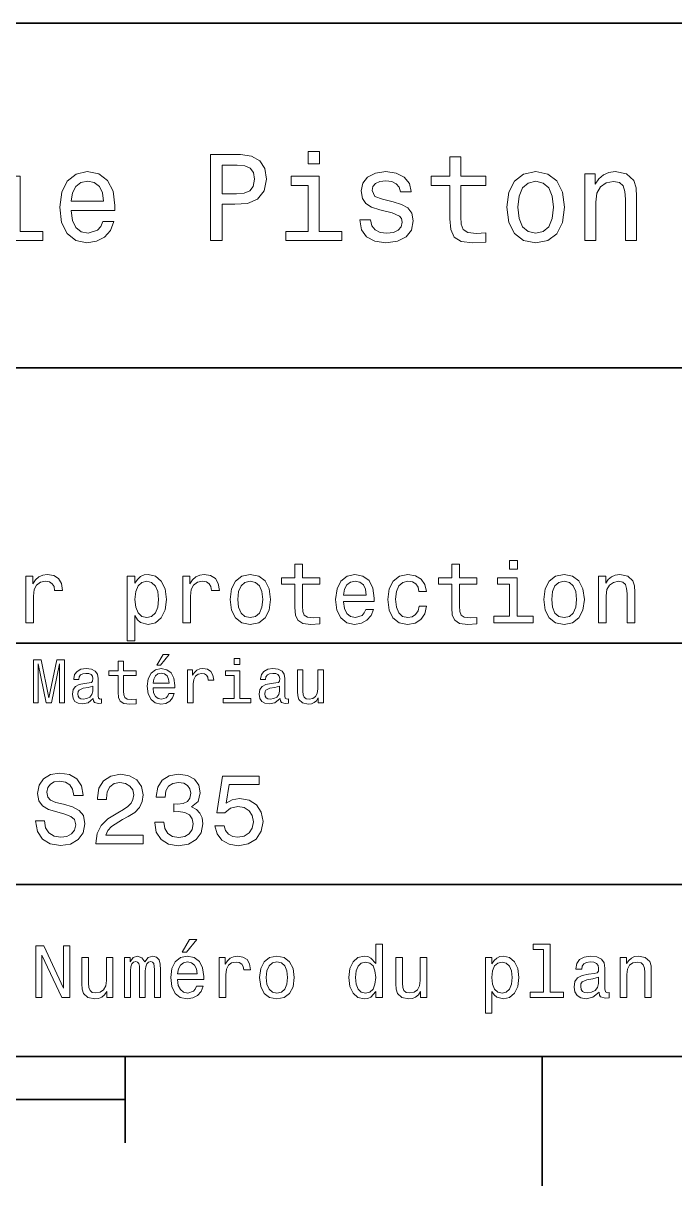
# Model space of a CAD drawing. Extents: x 0 to 297, y 0 to 210.
# Drawn here: x 192.6 to 230.4, y 2.5 to 70 of the extents above; entities that cross this region are included whole.
import ezdxf

# ---------------------------------------------------------------- set-up
doc = ezdxf.new("R2010")
doc.units = 0

msp = doc.modelspace()

# ---------------------------------------------------------------- linework, layer by layer
at = {"color": 7, "lineweight": 35}
for p, q in [((97, 70), (287, 70)), ((162, 50), (287, 50)), ((162, 34), (287, 34)), ((162, 20), (287, 20)), ((10, 10), (287, 10)), ((97, 10), (287, 10)), ((98.5, 7.5), (198.5, 7.5))]:
    msp.add_line(p, q, dxfattribs=at)
at = {"color": 7, "lineweight": 35, "ltscale": 0.125}
msp.add_line((198.5, 10), (198.5, 5), dxfattribs=at)
at = {"color": 7, "lineweight": 35, "ltscale": 0.1875}
msp.add_line((222.699997, 10), (222.699997, 2.5), dxfattribs=at)
at = {"color": 7, "lineweight": 13}
for points in [[(203.462524, 57.381123), (204.125351, 57.381123), (204.125351, 59.492073), (204.860229, 59.492073), (205.602295, 59.528095), (206.193085, 59.780258), (206.574921, 60.270172), (206.704605, 60.940201), (206.603745, 61.559795), (206.315552, 62.013687), (205.840057, 62.287464), (205.191635, 62.381123), (203.462524, 62.381123)], [(209.788177, 62.554031), (209.118149, 62.554031), (209.118149, 61.833572), (209.788177, 61.833572)], [(217.353027, 60.579971), (217.353027, 58.64193), (217.396255, 58.015129), (217.597992, 57.582851), (218.001434, 57.330688), (218.685883, 57.244236), (219.43515, 57.280258), (219.43515, 57.827808), (218.887604, 57.78458), (218.390488, 57.842216), (218.123917, 58.022331), (218.008652, 58.324928), (217.98703, 58.75), (217.98703, 60.579971), (219.43515, 60.579971), (219.43515, 61.120316), (217.98703, 61.120316), (217.98703, 62.251438), (217.353027, 62.251438), (217.353027, 61.120316), (216.257935, 61.120316), (216.257935, 60.579971)], [(205.01152, 61.76873), (205.443802, 61.725502), (205.760803, 61.588615), (205.94812, 61.336452), (206.01297, 60.940201), (205.940918, 60.522331), (205.746399, 60.270172), (205.414978, 60.140488), (204.96109, 60.104465), (204.125351, 60.104465), (204.125351, 61.76873)], [(192.417862, 57.914265), (192.417862, 61.120316), (190.789627, 61.120316), (190.789627, 60.579971), (191.783859, 60.579971), (191.783859, 57.914265), (190.48703, 57.914265), (190.48703, 57.381123), (193.729111, 57.381123), (193.729111, 57.914265)], [(195.37175, 59.131844), (197.907776, 59.131844), (197.914978, 59.427231), (197.799713, 60.255764), (197.482712, 60.875359), (196.978378, 61.25), (196.30835, 61.386887), (195.65274, 61.242794), (195.148407, 60.839336), (194.824203, 60.183716), (194.708923, 59.319164), (194.817001, 58.432995), (195.141205, 57.78458), (195.638321, 57.381123), (196.286743, 57.244236), (196.848694, 57.337894), (197.309799, 57.582851), (197.648407, 57.971901), (197.842941, 58.490631), (197.216141, 58.490631), (197.086456, 58.20245), (196.899139, 57.986309), (196.365997, 57.8134), (195.955322, 57.892651), (195.645538, 58.14481), (195.443802, 58.555473), (195.37175, 59.110229)], [(195.37175, 59.664986), (195.451004, 60.162102), (195.645538, 60.529537), (195.940918, 60.75288), (196.329971, 60.83213), (196.711807, 60.75288), (197.007202, 60.529537), (197.187317, 60.162102), (197.252167, 59.664986)], [(209.766571, 57.914265), (209.766571, 61.120316), (208.138321, 61.120316), (208.138321, 60.579971), (209.132568, 60.579971), (209.132568, 57.914265), (207.835724, 57.914265), (207.835724, 57.381123), (211.077805, 57.381123), (211.077805, 57.914265)], [(214.060516, 59.636166), (213.44812, 59.780258), (212.994232, 59.945965), (212.842941, 60.28458), (212.886169, 60.522331), (213.03746, 60.695244), (213.282425, 60.803314), (213.635437, 60.846542), (213.97406, 60.803314), (214.240631, 60.67363), (214.413544, 60.479107), (214.485596, 60.219738), (215.105194, 60.219738), (215.105194, 60.23415), (214.997116, 60.70245), (214.701721, 61.069885), (214.240631, 61.30043), (213.635437, 61.386887), (213.023056, 61.30043), (212.57637, 61.062679), (212.29538, 60.709652), (212.208939, 60.262966), (212.273773, 59.830688), (212.475494, 59.528095), (212.806915, 59.311958), (213.289627, 59.16066), (213.995682, 58.987751), (214.427948, 58.807636), (214.543228, 58.663544), (214.586456, 58.447407), (214.521606, 58.180836), (214.348694, 57.979107), (214.067719, 57.849422), (213.693085, 57.806194), (213.296829, 57.849422), (213.008636, 58.000721), (212.814117, 58.245674), (212.734863, 58.584293), (212.122482, 58.584293), (212.223343, 58.007923), (212.518738, 57.590057), (212.98703, 57.337894), (213.635437, 57.244236), (214.312683, 57.337894), (214.809799, 57.590057), (215.112396, 57.993515), (215.220459, 58.519451), (215.141205, 58.973343), (214.917862, 59.283138), (214.55043, 59.484871)], [(220.65274, 59.311958), (220.768005, 58.432995), (221.099426, 57.78458), (221.625366, 57.381123), (222.331421, 57.244236), (223.030258, 57.381123), (223.556198, 57.777374), (223.887604, 58.425793), (224.010086, 59.311958), (223.887604, 60.190922), (223.556198, 60.846542), (223.030258, 61.242794), (222.331421, 61.386887), (221.625366, 61.242794), (221.099426, 60.839336), (220.768005, 60.190922)], [(221.301147, 59.319164), (221.365997, 59.967579), (221.567719, 60.435879), (221.891937, 60.72406), (222.331421, 60.824928), (222.763687, 60.72406), (223.087891, 60.443081), (223.289627, 59.967579), (223.361679, 59.319164), (223.289627, 58.663544), (223.087891, 58.188038), (222.763687, 57.899853), (222.331421, 57.806194), (221.891937, 57.899853), (221.567719, 58.188038), (221.365997, 58.663544)], [(225.177246, 57.381123), (225.811249, 57.381123), (225.811249, 59.614552), (225.876083, 60.12608), (226.085022, 60.500717), (226.409225, 60.731266), (226.841507, 60.817722), (227.187317, 60.745674), (227.403458, 60.551151), (227.511536, 60.226944), (227.547546, 59.794666), (227.547546, 57.381123), (228.181564, 57.381123), (228.181564, 59.924351), (228.15274, 60.435879), (228.023056, 60.86095), (227.597992, 61.25), (226.935165, 61.386887), (226.567719, 61.336452), (226.257935, 61.199566), (225.991364, 60.969017), (225.782425, 60.659222), (225.782425, 61.25), (225.177246, 61.25)], [(208.352997, 37.429394), (208.352997, 36.072765), (208.383255, 35.634007), (208.524475, 35.331409), (208.806885, 35.1549), (209.285995, 35.094379), (209.810486, 35.119595), (209.810486, 35.50288), (209.427216, 35.472622), (209.079224, 35.512966), (208.892624, 35.63905), (208.811935, 35.850864), (208.796814, 36.148415), (208.796814, 37.429394), (209.810486, 37.429394), (209.810486, 37.807636), (208.796814, 37.807636), (208.796814, 38.599422), (208.352997, 38.599422), (208.352997, 37.807636), (207.586426, 37.807636), (207.586426, 37.429394)], [(217.46106, 37.429394), (217.46106, 36.072765), (217.491333, 35.634007), (217.632538, 35.331409), (217.914963, 35.1549), (218.394073, 35.094379), (218.918564, 35.119595), (218.918564, 35.50288), (218.535278, 35.472622), (218.187286, 35.512966), (218.000702, 35.63905), (217.919998, 35.850864), (217.904877, 36.148415), (217.904877, 37.429394), (218.918564, 37.429394), (218.918564, 37.807636), (217.904877, 37.807636), (217.904877, 38.599422), (217.46106, 38.599422), (217.46106, 37.807636), (216.694489, 37.807636), (216.694489, 37.429394)], [(221.273743, 38.811237), (220.804718, 38.811237), (220.804718, 38.306915), (221.273743, 38.306915)], [(192.744217, 35.190201), (193.188019, 35.190201), (193.188019, 36.738472), (193.233414, 37.111671), (193.369568, 37.37896), (193.591476, 37.540344), (193.889023, 37.595821), (194.110931, 37.560516), (194.277359, 37.459652), (194.37822, 37.288185), (194.413528, 37.056194), (194.862366, 37.056194), (194.801849, 37.464695), (194.635422, 37.757202), (194.358047, 37.933716), (193.979813, 37.994236), (193.722595, 37.953888), (193.500702, 37.853024), (193.304016, 37.681557), (193.147675, 37.449566), (193.147675, 37.898415), (192.744217, 37.898415)], [(199.06842, 37.479828), (199.06842, 37.898415), (198.624619, 37.898415), (198.624619, 34.141209), (199.06842, 34.141209), (199.06842, 35.603745), (199.224762, 35.366714), (199.401276, 35.210373), (199.845078, 35.094379), (200.268707, 35.190201), (200.601563, 35.477665), (200.81842, 35.931557), (200.899109, 36.546829), (200.81842, 37.157059), (200.601563, 37.61095), (200.268707, 37.893372), (199.845078, 37.994236), (199.602997, 37.963978), (199.396225, 37.868156), (199.219711, 37.706772)], [(201.85228, 35.190201), (202.296082, 35.190201), (202.296082, 36.738472), (202.341476, 37.111671), (202.477646, 37.37896), (202.699539, 37.540344), (202.997101, 37.595821), (203.218994, 37.560516), (203.385422, 37.459652), (203.486282, 37.288185), (203.521591, 37.056194), (203.970428, 37.056194), (203.909912, 37.464695), (203.7435, 37.757202), (203.46611, 37.933716), (203.087875, 37.994236), (202.830673, 37.953888), (202.608765, 37.853024), (202.412079, 37.681557), (202.255737, 37.449566), (202.255737, 37.898415), (201.85228, 37.898415)], [(204.590759, 36.541786), (204.671448, 35.926514), (204.903442, 35.472622), (205.271591, 35.190201), (205.765823, 35.094379), (206.25502, 35.190201), (206.623169, 35.467579), (206.855164, 35.921471), (206.940903, 36.541786), (206.855164, 37.157059), (206.623169, 37.615993), (206.25502, 37.893372), (205.765823, 37.994236), (205.271591, 37.893372), (204.903442, 37.61095), (204.671448, 37.157059)], [(211.182251, 36.415707), (212.957458, 36.415707), (212.962509, 36.622478), (212.881821, 37.20245), (212.659912, 37.636166), (212.306885, 37.898415), (211.837875, 37.994236), (211.378937, 37.893372), (211.025909, 37.61095), (210.798965, 37.152016), (210.718277, 36.546829), (210.793915, 35.926514), (211.020874, 35.472622), (211.368851, 35.190201), (211.822739, 35.094379), (212.21611, 35.159943), (212.538879, 35.331409), (212.775909, 35.603745), (212.912079, 35.966858), (212.473312, 35.966858), (212.382538, 35.765129), (212.251419, 35.613831), (211.87822, 35.492794), (211.590759, 35.548271), (211.373901, 35.724785), (211.232681, 36.012245), (211.182251, 36.400574)], [(215.554733, 37.000721), (215.993484, 37.000721), (215.90271, 37.404179), (215.685852, 37.721901), (215.347961, 37.918587), (214.909195, 37.994236), (214.425049, 37.893372), (214.056885, 37.61095), (213.824905, 37.152016), (213.744202, 36.536743), (213.819855, 35.926514), (214.046799, 35.472622), (214.404877, 35.190201), (214.894073, 35.094379), (215.327789, 35.170029), (215.66568, 35.381844), (215.897675, 35.714695), (215.998535, 36.158501), (215.574905, 36.158501), (215.499252, 35.87608), (215.358047, 35.664265), (215.156311, 35.533142), (214.909195, 35.492794), (214.601563, 35.558357), (214.379654, 35.760086), (214.243484, 36.087894), (214.198105, 36.551872), (214.243484, 37.005764), (214.384705, 37.333572), (214.611649, 37.535301), (214.909195, 37.605907), (215.171448, 37.560516), (215.368134, 37.444523), (215.499252, 37.25288)], [(221.258621, 35.5634), (221.258621, 37.807636), (220.118851, 37.807636), (220.118851, 37.429394), (220.814819, 37.429394), (220.814819, 35.5634), (219.907028, 35.5634), (219.907028, 35.190201), (222.176483, 35.190201), (222.176483, 35.5634)], [(222.806885, 36.541786), (222.887573, 35.926514), (223.119568, 35.472622), (223.487732, 35.190201), (223.981964, 35.094379), (224.471161, 35.190201), (224.83931, 35.467579), (225.071289, 35.921471), (225.157028, 36.541786), (225.071289, 37.157059), (224.83931, 37.615993), (224.471161, 37.893372), (223.981964, 37.994236), (223.487732, 37.893372), (223.119568, 37.61095), (222.887573, 37.157059)], [(225.97403, 35.190201), (226.417831, 35.190201), (226.417831, 36.753601), (226.463226, 37.111671), (226.609482, 37.373917), (226.836426, 37.535301), (227.139023, 37.595821), (227.381088, 37.545387), (227.532394, 37.409222), (227.608032, 37.182274), (227.633255, 36.879681), (227.633255, 35.190201), (228.077057, 35.190201), (228.077057, 36.970459), (228.056885, 37.328529), (227.96611, 37.62608), (227.668549, 37.898415), (227.20459, 37.994236), (226.947372, 37.958931), (226.730515, 37.863113), (226.543915, 37.701729), (226.397659, 37.484871), (226.397659, 37.898415), (225.97403, 37.898415)], [(199.769424, 35.492794), (199.471878, 35.558357), (199.25502, 35.760086), (199.118851, 36.087894), (199.073456, 36.546829), (199.118851, 37.000721), (199.25502, 37.328529), (199.471878, 37.525215), (199.769424, 37.595821), (200.041763, 37.525215), (200.258621, 37.323486), (200.394791, 36.995678), (200.445221, 36.546829), (200.394791, 36.092937), (200.258621, 35.760086), (200.041763, 35.558357)], [(205.044647, 36.546829), (205.090027, 37.000721), (205.231247, 37.328529), (205.458191, 37.530258), (205.765823, 37.600864), (206.06842, 37.530258), (206.295364, 37.333572), (206.436584, 37.000721), (206.487, 36.546829), (206.436584, 36.087894), (206.295364, 35.755043), (206.06842, 35.553314), (205.765823, 35.487751), (205.458191, 35.553314), (205.231247, 35.755043), (205.090027, 36.087894)], [(211.182251, 36.788902), (211.237732, 37.136887), (211.373901, 37.394093), (211.580658, 37.55043), (211.852997, 37.605907), (212.1203, 37.55043), (212.327057, 37.394093), (212.45314, 37.136887), (212.498535, 36.788902)], [(223.260773, 36.546829), (223.306168, 37.000721), (223.447372, 37.328529), (223.674316, 37.530258), (223.981964, 37.600864), (224.284546, 37.530258), (224.511505, 37.333572), (224.65271, 37.000721), (224.70314, 36.546829), (224.65271, 36.087894), (224.511505, 35.755043), (224.284546, 35.553314), (223.981964, 35.487751), (223.674316, 35.553314), (223.447372, 35.755043), (223.306168, 36.087894)], [(200.341492, 32.728386), (200.554031, 32.728386), (201.054749, 33.340778), (200.701736, 33.340778)], [(205.161377, 33.117435), (204.82637, 33.117435), (204.82637, 32.757202), (205.161377, 32.757202)], [(193.183716, 30.530979), (193.46109, 30.530979), (193.46109, 32.80043), (193.929398, 30.530979), (194.239197, 30.530979), (194.703888, 32.80043), (194.703888, 30.530979), (194.984863, 30.530979), (194.984863, 33.030979), (194.545395, 33.030979), (194.08429, 30.826368), (193.626801, 33.030979), (193.183716, 33.030979)], [(196.656342, 30.78314), (196.656342, 30.772333), (196.674347, 30.649855), (196.728394, 30.5634), (196.955338, 30.494957), (197.131851, 30.523775), (197.131851, 30.768732), (197.056198, 30.757925), (196.955338, 30.804754), (196.937317, 30.948847), (196.937317, 31.950287), (196.894089, 32.206051), (196.768005, 32.386166), (196.548264, 32.494236), (196.23848, 32.533859), (195.935883, 32.490635), (195.71254, 32.368156), (195.572052, 32.177231), (195.525223, 31.925072), (195.525223, 31.903458), (195.809799, 31.903458), (195.835022, 32.054756), (195.914261, 32.162823), (196.043945, 32.227665), (196.227661, 32.25288), (196.404175, 32.234871), (196.530258, 32.180836), (196.605911, 32.087173), (196.631119, 31.957493), (196.616714, 31.806194), (196.559082, 31.730547), (196.414978, 31.694523), (196.144806, 31.665705), (195.835022, 31.600864), (195.61528, 31.48559), (195.485596, 31.305475), (195.445969, 31.038904), (195.481995, 30.801151), (195.593658, 30.62464), (195.773773, 30.512968), (196.022339, 30.473343), (196.357346, 30.54899)], [(198.100861, 32.130402), (198.100861, 31.161383), (198.122482, 30.847982), (198.223343, 30.631844), (198.425079, 30.505762), (198.767288, 30.462536), (199.141937, 30.480547), (199.141937, 30.754322), (198.868149, 30.732708), (198.619598, 30.761526), (198.486313, 30.851583), (198.42868, 31.002882), (198.417862, 31.215418), (198.417862, 32.130402), (199.141937, 32.130402), (199.141937, 32.400574), (198.417862, 32.400574), (198.417862, 32.966137), (198.100861, 32.966137), (198.100861, 32.400574), (197.553314, 32.400574), (197.553314, 32.130402)], [(200.121765, 31.40634), (201.389771, 31.40634), (201.393372, 31.554033), (201.335739, 31.9683), (201.177231, 32.278099), (200.925079, 32.465416), (200.590057, 32.533859), (200.262253, 32.461815), (200.010086, 32.260086), (199.847977, 31.932276), (199.790344, 31.5), (199.844376, 31.056915), (200.006485, 30.732708), (200.255051, 30.530979), (200.579254, 30.462536), (200.860229, 30.509365), (201.090775, 30.631844), (201.260086, 30.826368), (201.357346, 31.085733), (201.043945, 31.085733), (200.979111, 30.941643), (200.885452, 30.833572), (200.618881, 30.747118), (200.413544, 30.786743), (200.258652, 30.912823), (200.157776, 31.118155), (200.121765, 31.395533)], [(202.131851, 30.530979), (202.448853, 30.530979), (202.448853, 31.636887), (202.481262, 31.903458), (202.578537, 32.094379), (202.73703, 32.209652), (202.94957, 32.249279), (203.108063, 32.224064), (203.226944, 32.152016), (203.298996, 32.029537), (203.324203, 31.863832), (203.644806, 31.863832), (203.601593, 32.155621), (203.482712, 32.364552), (203.284576, 32.490635), (203.014404, 32.533859), (202.830688, 32.505043), (202.672195, 32.432995), (202.531708, 32.310516), (202.420029, 32.144814), (202.420029, 32.465416), (202.131851, 32.465416)], [(205.150574, 30.79755), (205.150574, 32.400574), (204.336456, 32.400574), (204.336456, 32.130402), (204.833572, 32.130402), (204.833572, 30.79755), (204.185165, 30.79755), (204.185165, 30.530979), (205.806198, 30.530979), (205.806198, 30.79755)], [(207.499283, 30.78314), (207.499283, 30.772333), (207.517288, 30.649855), (207.57132, 30.5634), (207.798264, 30.494957), (207.974777, 30.523775), (207.974777, 30.768732), (207.899139, 30.757925), (207.798264, 30.804754), (207.780258, 30.948847), (207.780258, 31.950287), (207.73703, 32.206051), (207.610947, 32.386166), (207.391205, 32.494236), (207.081406, 32.533859), (206.778824, 32.490635), (206.555481, 32.368156), (206.414978, 32.177231), (206.368149, 31.925072), (206.368149, 31.903458), (206.65274, 31.903458), (206.677948, 32.054756), (206.757202, 32.162823), (206.886887, 32.227665), (207.070602, 32.25288), (207.247116, 32.234871), (207.373199, 32.180836), (207.448853, 32.087173), (207.47406, 31.957493), (207.459656, 31.806194), (207.402023, 31.730547), (207.257919, 31.694523), (206.987747, 31.665705), (206.677948, 31.600864), (206.458206, 31.48559), (206.328537, 31.305475), (206.28891, 31.038904), (206.324921, 30.801151), (206.4366, 30.62464), (206.616714, 30.512968), (206.86528, 30.473343), (207.200287, 30.54899)], [(210.010086, 32.465416), (209.693085, 32.465416), (209.693085, 31.348703), (209.657059, 31.089336), (209.552597, 30.902016), (209.390488, 30.786743), (209.177948, 30.750719), (209.008636, 30.779539), (208.900574, 30.865993), (208.83934, 31.013687), (208.824921, 31.222622), (208.824921, 32.465416), (208.507919, 32.465416), (208.507919, 31.193804), (208.518738, 30.93804), (208.587173, 30.725504), (208.796112, 30.530979), (209.131119, 30.462536), (209.311234, 30.487751), (209.466141, 30.552593), (209.599426, 30.664265), (209.707489, 30.826368), (209.707489, 30.530979), (210.010086, 30.530979)], [(200.121765, 31.672911), (200.161377, 31.921469), (200.258652, 32.105186), (200.406342, 32.216858), (200.600861, 32.256485), (200.791794, 32.216858), (200.939484, 32.105186), (201.029541, 31.921469), (201.061966, 31.672911)], [(196.620316, 31.208212), (196.577087, 31.020893), (196.461823, 30.876801), (196.28891, 30.78314), (196.07637, 30.750719), (195.939484, 30.768732), (195.842224, 30.826368), (195.780975, 30.927233), (195.76297, 31.067722), (195.777374, 31.193804), (195.835022, 31.283861), (196.065567, 31.384726), (196.357346, 31.427954), (196.620316, 31.514408)], [(207.463257, 31.208212), (207.420029, 31.020893), (207.304749, 30.876801), (207.131851, 30.78314), (206.919312, 30.750719), (206.782425, 30.768732), (206.68515, 30.826368), (206.623917, 30.927233), (206.605911, 31.067722), (206.620316, 31.193804), (206.677948, 31.283861), (206.908508, 31.384726), (207.200287, 31.427954), (207.463257, 31.514408)], [(193.824203, 23.680117), (193.299713, 23.680117), (193.414978, 23.069164), (193.703171, 22.619596), (194.146973, 22.348703), (194.746399, 22.250721), (195.340057, 22.342941), (195.783859, 22.596542), (196.066284, 22.994238), (196.170029, 23.518732), (196.083572, 23.991356), (195.841492, 24.296831), (195.44957, 24.49856), (194.925079, 24.648417), (194.47551, 24.757925), (194.181549, 24.884727), (194.014404, 25.069164), (193.96254, 25.357349), (194.014404, 25.616714), (194.164261, 25.812681), (194.394806, 25.945246), (194.711823, 25.991356), (195.034576, 25.933718), (195.288177, 25.778099), (195.455338, 25.518732), (195.536026, 25.167149), (196.060516, 25.167149), (196.060516, 25.178675), (195.968292, 25.720463), (195.697403, 26.12392), (195.270889, 26.377522), (194.694519, 26.463978), (194.175797, 26.377522), (193.772339, 26.135448), (193.51297, 25.760807), (193.420746, 25.276657), (193.495682, 24.844381), (193.714691, 24.550434), (194.060516, 24.354467), (194.533142, 24.204613), (195, 24.072046), (195.351578, 23.945246), (195.564835, 23.760807), (195.639771, 23.461096), (195.570602, 23.155621), (195.391937, 22.925074), (195.121033, 22.780981), (194.769455, 22.734871), (194.377518, 22.798271), (194.077805, 22.98271), (193.887604, 23.282421)], [(196.798264, 22.360231), (199.547546, 22.360231), (199.547546, 22.855909), (197.374634, 22.855909), (197.495682, 23.126802), (197.703171, 23.351585), (198.342941, 23.760807), (198.682999, 23.933718), (199.0634, 24.181557), (199.33429, 24.469742), (199.489914, 24.809799), (199.547546, 25.195967), (199.44957, 25.680117), (199.17868, 26.06052), (198.763687, 26.302595), (198.227661, 26.38905), (197.674347, 26.291067), (197.253601, 26.020174), (196.982712, 25.587896), (196.890488, 25.017292), (196.890488, 24.9366), (197.414978, 24.9366), (197.414978, 24.98271), (197.466858, 25.374641), (197.622482, 25.662825), (197.870316, 25.847263), (198.198853, 25.910664), (198.533142, 25.853027), (198.780975, 25.708935), (198.942368, 25.48415), (199, 25.201729), (198.959656, 24.9366), (198.850143, 24.711817), (198.66571, 24.51585), (198.412109, 24.342941), (198.072052, 24.158503), (197.507202, 23.801153), (197.109512, 23.42075), (196.873199, 22.959656), (196.798264, 22.377522)], [(200.221909, 23.616716), (200.221909, 23.57637), (200.314117, 23.023056), (200.585022, 22.60807), (201.01152, 22.342941), (201.57637, 22.244957), (202.175797, 22.342941), (202.625366, 22.596542), (202.913544, 23), (203.017288, 23.518732), (202.971176, 23.858791), (202.844376, 24.135448), (202.636887, 24.348703), (202.360229, 24.504324), (202.734863, 24.815563), (202.867432, 25.311239), (202.780975, 25.760807), (202.533142, 26.100864), (202.129684, 26.314121), (201.57637, 26.38905), (201.057632, 26.296831), (200.659943, 26.043228), (200.400574, 25.639771), (200.314117, 25.103746), (200.314117, 25.063402), (200.827087, 25.063402), (200.873199, 25.432278), (201.023056, 25.697407), (201.265137, 25.858791), (201.605194, 25.916428), (201.904892, 25.870317), (202.123917, 25.749281), (202.256485, 25.553314), (202.30835, 25.288185), (202.256485, 25.005764), (202.118149, 24.815563), (201.876083, 24.700289), (201.547546, 24.665707), (201.322769, 24.671471), (201.322769, 24.216139), (201.605194, 24.227667), (201.968292, 24.175793), (202.239197, 24.037464), (202.400574, 23.812681), (202.458206, 23.518732), (202.394806, 23.184439), (202.227661, 22.9366), (201.96254, 22.780981), (201.610947, 22.729107), (201.247833, 22.786745), (200.982712, 22.959656), (200.815567, 23.236313), (200.752167, 23.616716)], [(203.714691, 23.40346), (203.841492, 22.930836), (204.123917, 22.56196), (204.53891, 22.331413), (205.069168, 22.244957), (205.651291, 22.348703), (206.106628, 22.631124), (206.394806, 23.080692), (206.504318, 23.657061), (206.406342, 24.193085), (206.129684, 24.613834), (205.697403, 24.884727), (205.138336, 24.98271), (204.706055, 24.913546), (204.371765, 24.723343), (204.533142, 25.801153), (206.285309, 25.801153), (206.285309, 26.273777), (204.146973, 26.273777), (203.829971, 24.152739), (204.291061, 24.152739), (204.625366, 24.423632), (205.05188, 24.521614), (205.420746, 24.458214), (205.703171, 24.273777), (205.881851, 23.991356), (205.945251, 23.628242), (205.881851, 23.265131), (205.697403, 22.98271), (205.414978, 22.804035), (205.05188, 22.740635), (204.746399, 22.780981), (204.510086, 22.913546), (204.337173, 23.121038), (204.250717, 23.40346)], [(193.315567, 13.428675), (193.674347, 13.428675), (193.674347, 15.888329), (194.824203, 13.428675), (195.286743, 13.428675), (195.286743, 16.428675), (194.92363, 16.428675), (194.92363, 13.969021), (193.786743, 16.428675), (193.315567, 16.428675)], [(201.809799, 16.065563), (202.06485, 16.065563), (202.66571, 16.800432), (202.242081, 16.800432)], [(213.048996, 13.787464), (213.048996, 13.428675), (213.429398, 13.428675), (213.429398, 16.532421), (213.053314, 16.532421), (213.053314, 15.395534), (212.763687, 15.724064), (212.586456, 15.801874), (212.383286, 15.832133), (212.015854, 15.745678), (211.730545, 15.503603), (211.544662, 15.114553), (211.479828, 14.591499), (211.544662, 14.068444), (211.730545, 13.675073), (212.015854, 13.428675), (212.383286, 13.346542), (212.586456, 13.376801), (212.768005, 13.454611)], [(222.788193, 16.212536), (222.788193, 13.748559), (222.005768, 13.748559), (222.005768, 13.428675), (223.946686, 13.428675), (223.946686, 13.748559), (223.168594, 13.748559), (223.168594, 16.532421), (222.19165, 16.532421), (222.19165, 16.212536)], [(197.798279, 15.75), (197.417862, 15.75), (197.417862, 14.409943), (197.374634, 14.098703), (197.249283, 13.873919), (197.054749, 13.735591), (196.799713, 13.692364), (196.596542, 13.726946), (196.466858, 13.830692), (196.393372, 14.007925), (196.376083, 14.258646), (196.376083, 15.75), (195.995682, 15.75), (195.995682, 14.224064), (196.008652, 13.917148), (196.090775, 13.662104), (196.341492, 13.428675), (196.743515, 13.346542), (196.959656, 13.376801), (197.145538, 13.454611), (197.305481, 13.588617), (197.435165, 13.783141), (197.435165, 13.428675), (197.798279, 13.428675)], [(198.459656, 13.428675), (198.809799, 13.428675), (198.809799, 14.980548), (198.831406, 15.213978), (198.896255, 15.382565), (198.995682, 15.481989), (199.125366, 15.520894), (199.229111, 15.486312), (199.298279, 15.399857), (199.332855, 15.252882), (199.345825, 15.058358), (199.345825, 13.428675), (199.674347, 13.428675), (199.674347, 14.980548), (199.695969, 15.209655), (199.760803, 15.378242), (199.864548, 15.481989), (199.994232, 15.520894), (200.097977, 15.486312), (200.167145, 15.399857), (200.210373, 15.058358), (200.210373, 13.428675), (200.560516, 13.428675), (200.560516, 15.032421), (200.53891, 15.365274), (200.469742, 15.620317), (200.331406, 15.775937), (200.106628, 15.832133), (199.842941, 15.745678), (199.639771, 15.494957), (199.479828, 15.741355), (199.211823, 15.832133), (198.965424, 15.745678), (198.796829, 15.503603), (198.796829, 15.75), (198.459656, 15.75)], [(201.546112, 14.479107), (203.067719, 14.479107), (203.072052, 14.656341), (203.002884, 15.153459), (202.812683, 15.525217), (202.510086, 15.75), (202.108063, 15.832133), (201.714691, 15.745678), (201.412109, 15.503603), (201.217575, 15.110231), (201.148422, 14.591499), (201.213257, 14.059798), (201.407776, 13.67075), (201.706055, 13.428675), (202.095108, 13.346542), (202.432281, 13.402739), (202.708939, 13.549712), (202.912109, 13.783141), (203.028824, 14.09438), (202.65274, 14.09438), (202.574936, 13.92147), (202.46254, 13.791787), (202.142654, 13.688041), (201.896255, 13.735591), (201.710373, 13.886888), (201.58934, 14.133286), (201.546112, 14.466139)], [(203.958221, 13.428675), (204.338623, 13.428675), (204.338623, 14.755764), (204.377518, 15.075649), (204.494232, 15.304755), (204.684433, 15.443084), (204.939484, 15.490635), (205.129684, 15.460375), (205.272339, 15.373919), (205.358795, 15.226946), (205.389053, 15.028098), (205.773773, 15.028098), (205.721909, 15.378242), (205.579254, 15.628963), (205.341492, 15.78026), (205.017288, 15.832133), (204.796829, 15.797551), (204.606628, 15.711096), (204.438034, 15.564121), (204.304031, 15.365274), (204.304031, 15.75), (203.958221, 15.75)], [(206.305481, 14.587176), (206.374634, 14.059798), (206.573486, 13.67075), (206.889053, 13.428675), (207.312683, 13.346542), (207.731995, 13.428675), (208.047546, 13.666427), (208.246399, 14.055476), (208.319885, 14.587176), (208.246399, 15.114553), (208.047546, 15.507925), (207.731995, 15.745678), (207.312683, 15.832133), (206.889053, 15.745678), (206.573486, 15.503603), (206.374634, 15.114553)], [(216.014404, 15.75), (215.634003, 15.75), (215.634003, 14.409943), (215.590775, 14.098703), (215.465424, 13.873919), (215.270889, 13.735591), (215.015854, 13.692364), (214.812683, 13.726946), (214.682999, 13.830692), (214.609512, 14.007925), (214.592224, 14.258646), (214.592224, 15.75), (214.211823, 15.75), (214.211823, 14.224064), (214.224792, 13.917148), (214.306915, 13.662104), (214.557632, 13.428675), (214.959656, 13.346542), (215.175797, 13.376801), (215.361679, 13.454611), (215.521622, 13.588617), (215.651306, 13.783141), (215.651306, 13.428675), (216.014404, 13.428675)], [(219.788193, 15.391211), (219.788193, 15.75), (219.407776, 15.75), (219.407776, 12.529539), (219.788193, 12.529539), (219.788193, 13.783141), (219.922195, 13.579971), (220.073486, 13.445966), (220.453888, 13.346542), (220.817001, 13.428675), (221.10231, 13.675073), (221.288193, 14.064121), (221.357346, 14.591499), (221.288193, 15.114553), (221.10231, 15.503603), (220.817001, 15.745678), (220.453888, 15.832133), (220.246399, 15.806196), (220.069168, 15.724064), (219.917877, 15.585735)], [(226.01297, 13.731268), (226.01297, 13.7183), (226.034592, 13.571326), (226.099426, 13.46758), (226.371765, 13.385448), (226.583588, 13.42003), (226.583588, 13.713977), (226.492798, 13.701009), (226.371765, 13.757205), (226.350159, 13.930116), (226.350159, 15.131845), (226.298279, 15.438761), (226.146973, 15.6549), (225.883286, 15.784582), (225.511536, 15.832133), (225.148422, 15.78026), (224.880402, 15.633286), (224.711823, 15.404179), (224.655624, 15.101585), (224.655624, 15.075649), (224.997131, 15.075649), (225.027374, 15.257205), (225.122482, 15.386889), (225.278107, 15.464698), (225.498566, 15.494957), (225.710388, 15.473343), (225.861679, 15.408502), (225.952454, 15.29611), (225.982712, 15.140491), (225.965424, 14.958934), (225.896255, 14.868156), (225.723343, 14.824928), (225.399139, 14.790346), (225.027374, 14.712537), (224.763687, 14.574208), (224.608078, 14.358069), (224.560516, 14.038185), (224.60376, 13.752882), (224.737762, 13.541066), (224.953888, 13.407061), (225.252167, 13.35951), (225.654175, 13.450289)], [(227.236313, 13.428675), (227.616714, 13.428675), (227.616714, 14.768732), (227.655624, 15.075649), (227.780975, 15.300432), (227.97551, 15.438761), (228.234879, 15.490635), (228.442368, 15.447407), (228.572052, 15.330692), (228.636887, 15.136168), (228.658508, 14.876801), (228.658508, 13.428675), (229.03891, 13.428675), (229.03891, 14.954612), (229.021622, 15.261528), (228.943817, 15.516571), (228.688766, 15.75), (228.291077, 15.832133), (228.070618, 15.801874), (227.884735, 15.719741), (227.724792, 15.581412), (227.599426, 15.395534), (227.599426, 15.75), (227.236313, 15.75)], [(201.546112, 14.798992), (201.593658, 15.097262), (201.710373, 15.317724), (201.887604, 15.45173), (202.121033, 15.49928), (202.350143, 15.45173), (202.527374, 15.317724), (202.635452, 15.097262), (202.674347, 14.798992)], [(206.694519, 14.591499), (206.733429, 14.980548), (206.854462, 15.261528), (207.048996, 15.434439), (207.312683, 15.494957), (207.572052, 15.434439), (207.766571, 15.26585), (207.887604, 14.980548), (207.930832, 14.591499), (207.887604, 14.198127), (207.766571, 13.912825), (207.572052, 13.739914), (207.312683, 13.683718), (207.048996, 13.739914), (206.854462, 13.912825), (206.733429, 14.198127)], [(212.44812, 15.490635), (212.698853, 15.430116), (212.889053, 15.261528), (213.001434, 14.980548), (213.044678, 14.591499), (213.001434, 14.198127), (212.889053, 13.917148), (212.698853, 13.744237), (212.44812, 13.688041), (212.210373, 13.744237), (212.028824, 13.917148), (211.907776, 14.20245), (211.868881, 14.591499), (211.907776, 14.976225), (212.028824, 15.257205), (212.210373, 15.430116)], [(220.389053, 13.688041), (220.134003, 13.744237), (219.948135, 13.917148), (219.831421, 14.198127), (219.792511, 14.591499), (219.831421, 14.980548), (219.948135, 15.261528), (220.134003, 15.430116), (220.389053, 15.490635), (220.622482, 15.430116), (220.808365, 15.257205), (220.925079, 14.976225), (220.968307, 14.591499), (220.925079, 14.20245), (220.808365, 13.917148), (220.622482, 13.744237)], [(225.969742, 14.241355), (225.917877, 14.016571), (225.779541, 13.84366), (225.572052, 13.731268), (225.317017, 13.692364), (225.15274, 13.713977), (225.036026, 13.783141), (224.96254, 13.904179), (224.940933, 14.072767), (224.958221, 14.224064), (225.027374, 14.332133), (225.304047, 14.453171), (225.654175, 14.505044), (225.969742, 14.60879)]]:
    msp.add_lwpolyline(points, close=True, dxfattribs=at)

doc.saveas('drawing.dxf')
